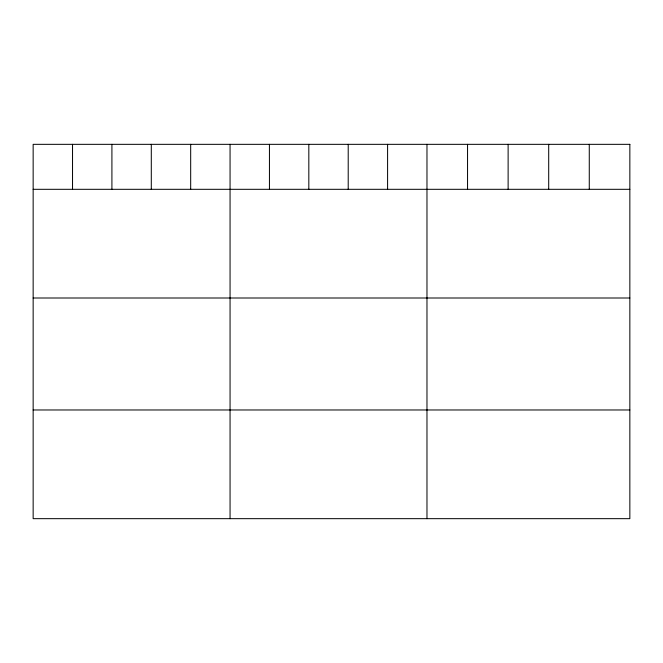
<?xml version="1.0" encoding="UTF-8"?>
<svg xmlns="http://www.w3.org/2000/svg" width="663" height="663" viewBox="0 0 663 663"><rect width="100%" height="100%" fill="white"/><g stroke="black" fill="none" stroke-linecap="round" stroke-linejoin="round"><path stroke-width="0.99" d="M33.15 189.311L629.85 189.311M33.15 298.002L629.85 298.002M33.15 409.974L629.85 409.974M589.274 144.335L589.274 189.311M548.699 144.335L548.699 189.311M508.123 144.335L508.123 189.311M467.548 144.335L467.548 189.311M426.972 144.335L426.972 518.665M387.59 144.335L387.59 189.311M348.208 144.335L348.208 189.311M308.825 144.335L308.825 189.311M269.443 144.335L269.443 189.311M230.061 144.335L230.061 518.665M190.679 144.335L190.679 189.311M151.297 144.335L151.297 189.311M111.914 144.335L111.914 189.311M72.532 144.335L72.532 189.311M629.85 144.335L33.15 144.335L33.15 518.665L629.85 518.665L629.85 144.335"/></g></svg>
